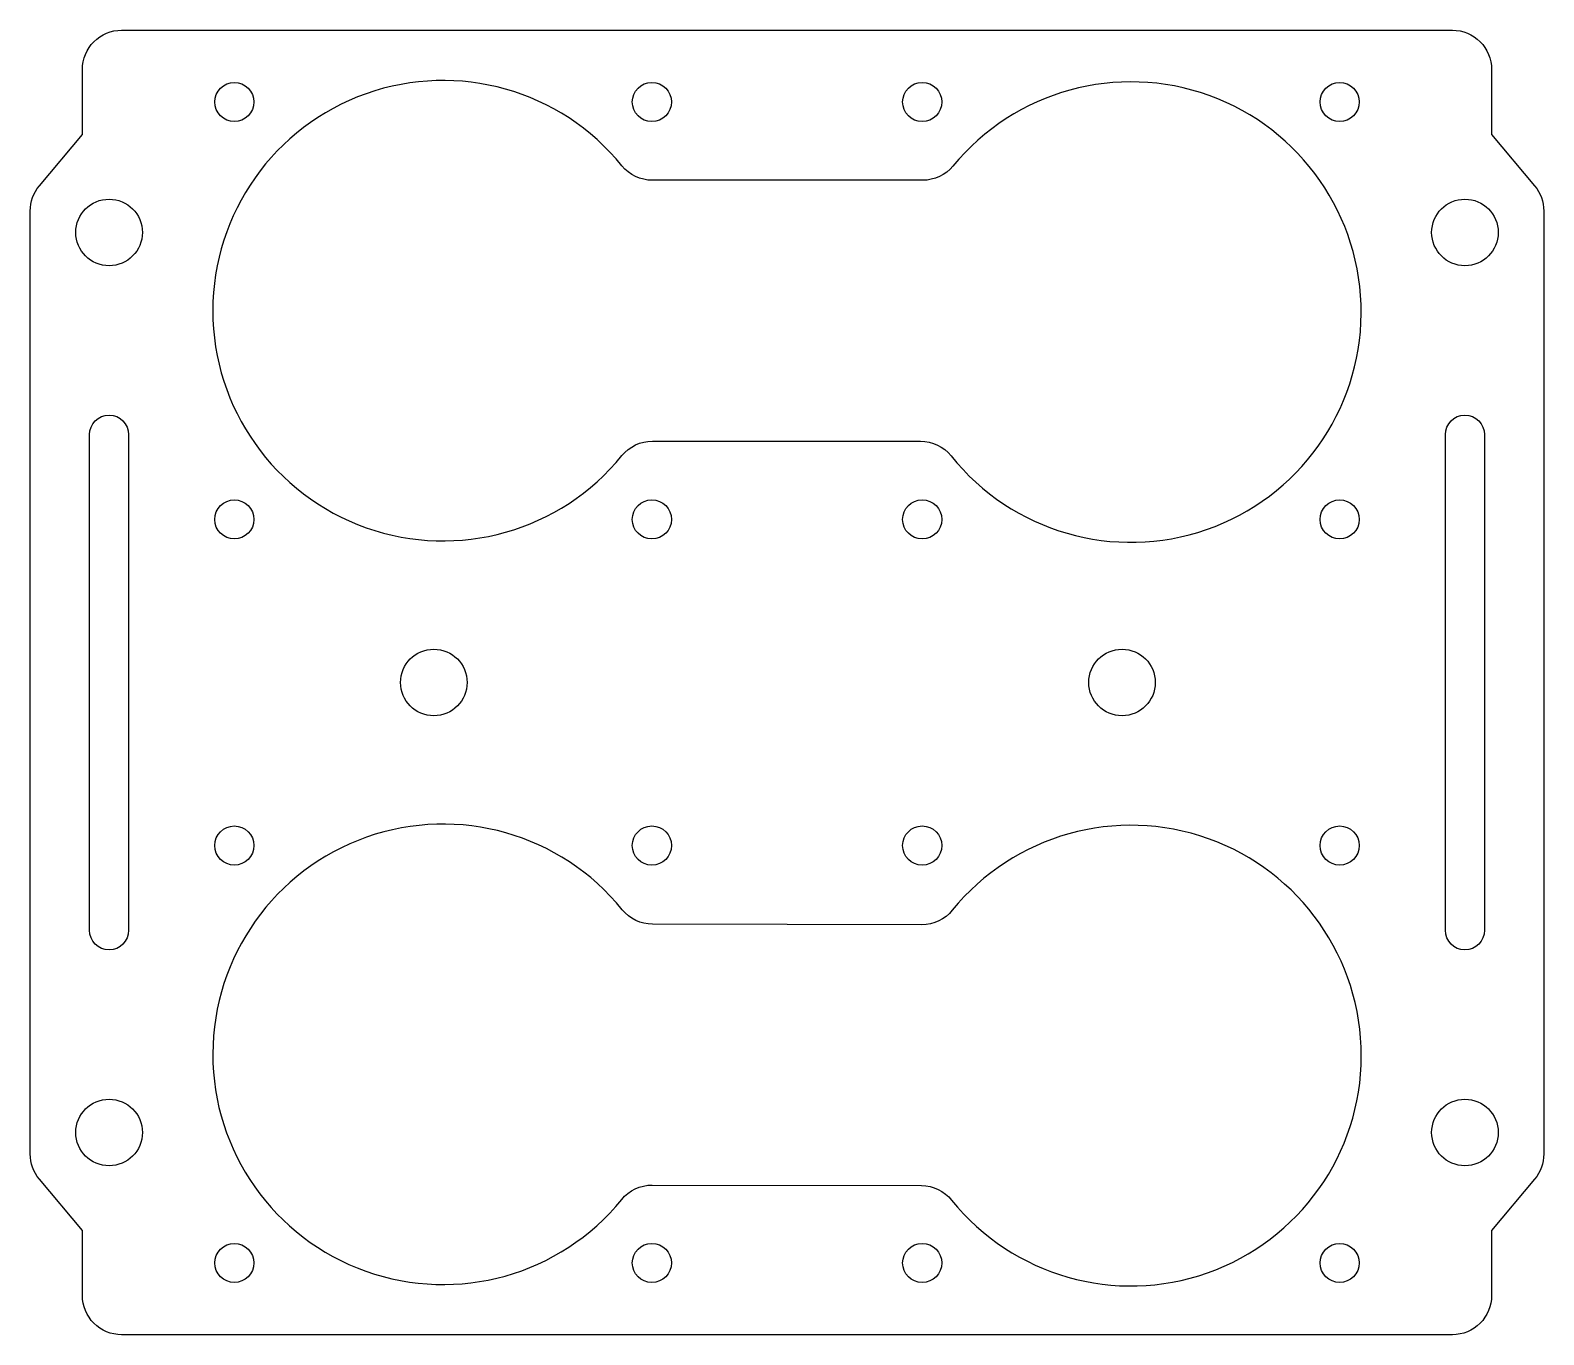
# Model space of a CAD drawing. Header units: millimetres. Extents: x 1032 to 1148, y 27 to 127.
import ezdxf

# ---------------------------------------------------------------- set-up
doc = ezdxf.new("R2010")
doc.units = ezdxf.units.MM
doc.layers.get('0').update_dxf_attribs({"linetype": 'CONTINUOUS'})

msp = doc.modelspace()

# ---------------------------------------------------------------- linework, layer by layer
for points in [[(1143.52, 119.39), (1146.82, 115.46, -0.176327), (1147.52, 113.53), (1147.52, 41.25, -0.176327), (1146.82, 39.32), (1143.52, 35.39), (1143.52, 30.39, -0.414214), (1140.52, 27.39), (1038.52, 27.39, -0.414214), (1035.52, 30.39), (1035.52, 35.39), (1032.22, 39.32, -0.176327), (1031.52, 41.25), (1031.52, 113.53, -0.176327), (1032.22, 115.46), (1035.52, 119.39), (1035.52, 124.39, -0.414214), (1038.52, 127.39), (1140.52, 127.39, -0.414214), (1143.52, 124.39)], [(1079.2, 115.89, -0.226203), (1076.87, 117, 2.822646), (1076.87, 94.78, -0.226203), (1079.2, 95.89), (1099.75, 95.89, -0.227837), (1102.1, 94.76, 2.822575), (1102.24, 116.98, -0.224561), (1099.92, 115.89)], [(1039.06, 58.39, -1), (1036.06, 58.39), (1036.06, 96.39, -1), (1039.06, 96.39)], [(1142.98, 58.39, -1), (1139.98, 58.39), (1139.98, 96.39, -1), (1142.98, 96.39)], [(1079.22, 58.86, -0.226203), (1076.89, 59.97, 2.822646), (1076.85, 37.75, -0.226203), (1079.18, 38.86), (1099.82, 38.82, -0.226203), (1102.14, 37.7, 2.822646), (1102.19, 59.93, -0.226203), (1099.85, 58.82)]]:
    msp.add_lwpolyline(points, format="xyb", close=True)
for centre, radius in [((1047.16, 121.89), 1.5), ((1079.16, 121.89), 1.5), ((1099.88, 121.89), 1.5), ((1131.88, 121.89), 1.5), ((1037.56, 111.89), 2.55), ((1141.48, 111.89), 2.55), ((1047.16, 89.89), 1.5), ((1079.16, 89.89), 1.5), ((1099.88, 89.89), 1.5), ((1131.88, 89.89), 1.5), ((1062.45, 77.39), 2.55), ((1115.2, 77.39), 2.55), ((1047.16, 64.89), 1.5), ((1079.16, 64.89), 1.5), ((1099.88, 64.89), 1.5), ((1131.88, 64.89), 1.5), ((1037.56, 42.89), 2.55), ((1141.48, 42.89), 2.55), ((1047.16, 32.89), 1.5), ((1079.16, 32.89), 1.5), ((1099.88, 32.89), 1.5), ((1131.88, 32.89), 1.5)]:
    msp.add_circle(centre, radius)

doc.saveas('drawing.dxf')
